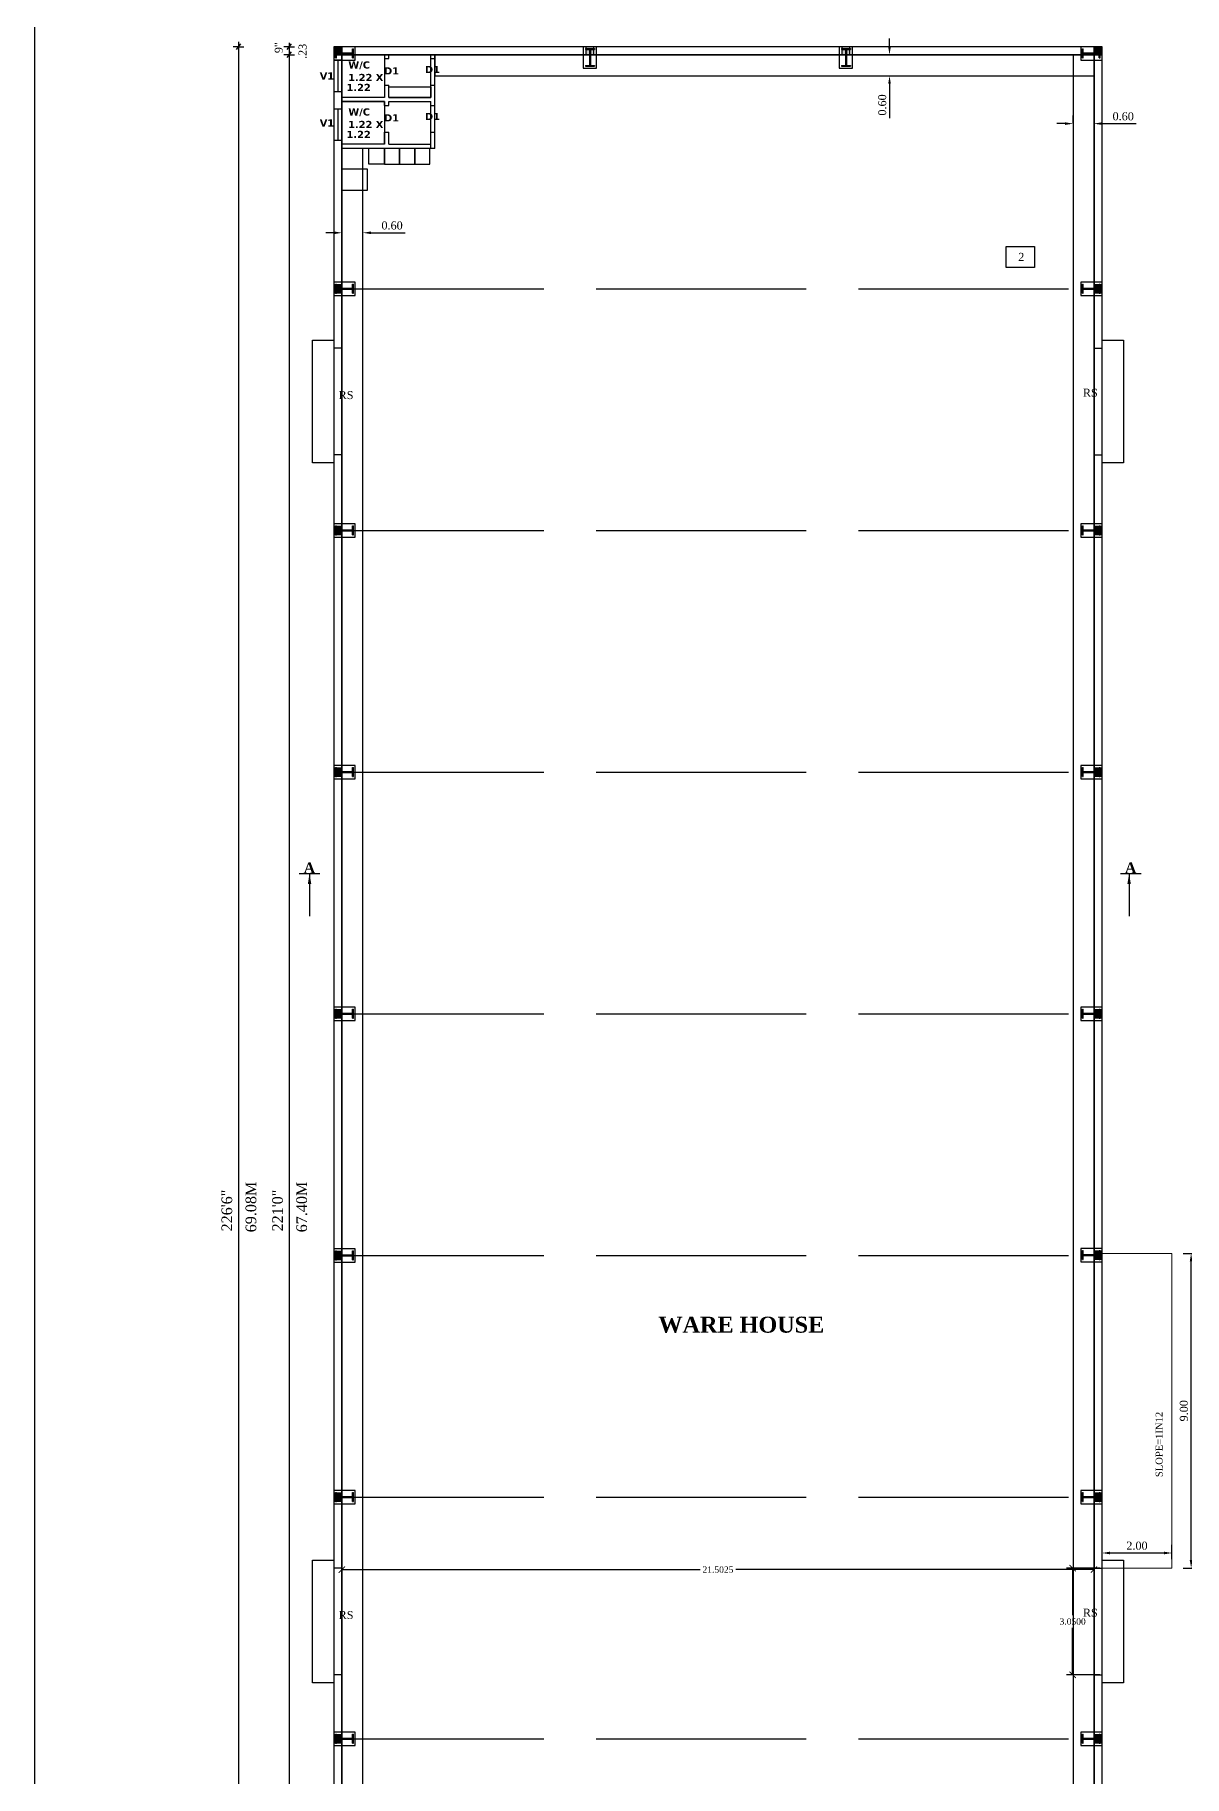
# Model space of a CAD drawing. Header units: metres. Extents: x -4258 to 185371, y -3317 to 113.
# Drawn here: x 4768.01 to 4800.87, y -604.87 to -555.1 of the extents above; entities that cross this region are included whole.
import ezdxf

# ---------------------------------------------------------------- set-up
doc = ezdxf.new("R2010")
doc.units = ezdxf.units.M
doc.header["$LTSCALE"] = 0.5
doc.header["$MEASUREMENT"] = 0
doc.linetypes.add('ACAD_ISO02W100', pattern=[15, 12, -3])
doc.layers.add('BLK_1_DA_RAMP_1', color=1, linetype='Continuous', lineweight=0)
doc.layers.add('DIST_EXIT', color=7, linetype='Continuous', lineweight=0)
doc.layers.add('BLK_1_FLR_0_BLT_UP_AREA', color=26, linetype='Continuous', plot=False)
for name, color, linetype in [('BLK_1_FLR_0_CARPET_AREA', 10, 'Continuous'), ('BLK_1_FLR_0_EXIT_WIDTH_DOOR', 2, 'Continuous'), ('BLK_1_FLR_0_REGULAR_ROOM_1', 117, 'Continuous'), ('BLK_1_FLR_0_URINAL', 235, 'Continuous'), ('BLK_1_FLR_0_WASH', 60, 'Continuous'), ('BLK_1_FLR_0_WATER_CLOSET', 2, 'Continuous'), ('BLK_1_FLR_1_DRINKING_WATER', 7, 'Continuous'), ('BLK_1_FLR_1_ROOM_1_LIGHT_VENTILATION_1', 7, 'Continuous'), ('BLK_1_FLR_2_ROOF_AREA', 7, 'Continuous'), ('SOLAR_PANEL', 3, 'Continuous'), ('WORKSHOP_AREA', 7, 'Continuous')]:
    doc.layers.add(name, color=color, linetype=linetype)
doc.styles.add('RomanS', font='verdanab.ttf')
doc.styles.get("Standard").update_dxf_attribs({"font": 'times.ttf'})
doc.dimstyles.get("Standard").update_dxf_attribs({"dimtxt": 0.23, "dimasz": 0.23, "dimexe": 0.23, "dimexo": 0.23, "dimgap": 0.09, "dimtad": 1, "dimzin": 0, "dimdsep": 46, "dimtxsty": 'Standard', "dimcen": 0.09, "dimadec": 0, "dimazin": 0, "dimtfac": 1, "dimtofl": 0, "dimtmove": 0, "dimatfit": 3, "dimfxl": 0, "dimtolj": 1, "dimtzin": 0, "dimarcsym": 0})
doc.dimstyles.new('STANDARD$0', dxfattribs={"dimscale": 0, "dimtxt": 9, "dimasz": 2, "dimexe": 2, "dimexo": 1, "dimgap": 0.5, "dimtad": 1, "dimdec": 1, "dimzin": 0, "dimdsep": 46, "dimlunit": 4, "dimtxsty": 'Standard', "dimblk1": 'ARCHTICK', "dimblk2": 'ARCHTICK', "dimsah": 1, "dimcen": 0, "dimdle": 1.5, "dimclrd": 1, "dimclre": 1, "dimclrt": 4, "dimadec": 0, "dimazin": 0, "dimtfac": 0.3, "dimtdec": 1, "dimtix": 1, "dimtmove": 0, "dimatfit": 3, "dimldrblk": 'ARCHTICK', "dimfxl": 0, "dimfrac": 2, "dimtolj": 1, "dimtzin": 0, "dimarcsym": 0})

# ---------------------------------------------------------------- blocks, each defined once
blk = doc.blocks.new('_ArchTick')
at = {"color": 0, "linetype": 'ByBlock', "const_width": 0.15}
blk.add_lwpolyline([(-0.5, -0.5), (0.5, 0.5)], dxfattribs=at)
blk = doc.blocks.new('*D593')
at = {"layer": 'Defpoints', "color": 0, "lineweight": -2}
for p in [(4776.794, -598.925), (4798.296, -598.925), (4798.296, -598.966)]:
    blk.add_point(p, dxfattribs=at)
at = {"layer": 'DIST_EXIT', "color": 0, "lineweight": -2}
for p, q in [((4776.794, -598.966), (4787.035, -598.966)), ((4776.794, -598.988), (4776.794, -599.146)), ((4798.296, -598.966), (4788.055, -598.966)), ((4798.296, -598.988), (4798.296, -599.146))]:
    blk.add_line(p, q, dxfattribs=at)
at = {"layer": 'DIST_EXIT', "color": 0, "lineweight": -2, "xscale": 0.18, "yscale": 0.18, "zscale": 0.18, "rotation": 180}
blk.add_blockref('_ArchTick', (4776.794, -598.966), dxfattribs=at)
at = {"layer": 'DIST_EXIT', "color": 0, "lineweight": -2, "xscale": 0.18, "yscale": 0.18, "zscale": 0.18}
blk.add_blockref('_ArchTick', (4798.296, -598.966), dxfattribs=at)
at = {"layer": 'DIST_EXIT', "color": 0, "insert": (4787.545, -598.966), "char_height": 0.18, "attachment_point": 5}
blk.add_mtext('\\A1;21.5025', dxfattribs=at)
blk = doc.blocks.new('*D594')
at = {"layer": 'BLK_1_FLR_0_EXIT_WIDTH_DOOR', "color": 0, "lineweight": -2}
for p, q in [((4798.463, -598.925), (4797.506, -598.925)), ((4797.686, -598.925), (4797.686, -600.268)), ((4797.686, -601.975), (4797.686, -600.632)), ((4798.463, -601.975), (4797.506, -601.975))]:
    blk.add_line(p, q, dxfattribs=at)
at = {"layer": 'Defpoints', "color": 0, "lineweight": -2}
for p in [(4798.525, -598.925), (4797.686, -601.975), (4798.525, -601.975)]:
    blk.add_point(p, dxfattribs=at)
at = {"layer": 'BLK_1_FLR_0_EXIT_WIDTH_DOOR', "color": 0, "lineweight": -2, "xscale": 0.18, "yscale": 0.18, "zscale": 0.18}
for p, rotation in [((4797.686, -598.925), 90), ((4797.686, -601.975), 270)]:
    blk.add_blockref('_ArchTick', p, dxfattribs=dict(at, rotation=rotation))
at = {"layer": 'BLK_1_FLR_0_EXIT_WIDTH_DOOR', "color": 0, "insert": (4797.686, -600.45), "char_height": 0.18, "attachment_point": 5}
blk.add_mtext('\\A1;3.0500', dxfattribs=at)
blk = doc.blocks.new('*D561')
at = {"layer": 'BLK_1_DA_RAMP_1', "color": 0, "lineweight": -2}
for p, q in [((4800.843, -589.925), (4801.303, -589.925)), ((4801.073, -598.695), (4801.073, -590.155)), ((4800.843, -598.925), (4801.303, -598.925))]:
    blk.add_line(p, q, dxfattribs=at)
for points in [[(4801.034, -590.155), (4801.111, -590.155), (4801.073, -589.925)], [(4801.034, -598.695), (4801.111, -598.695), (4801.073, -598.925)]]:
    blk.add_solid(points, dxfattribs=at)
at = {"layer": 'Defpoints', "color": 0, "lineweight": -2}
for p in [(4800.525, -589.925), (4801.073, -589.925), (4800.525, -598.925)]:
    blk.add_point(p, dxfattribs=at)
at = {"layer": 'BLK_1_DA_RAMP_1', "color": 0, "insert": (4800.866, -594.425), "char_height": 0.23, "attachment_point": 5, "rotation": 90}
blk.add_mtext('\\A1;9.00', dxfattribs=at)
blk = doc.blocks.new('*D562')
at = {"layer": 'BLK_1_DA_RAMP_1', "color": 0, "lineweight": -2}
for p, q in [((4798.525, -598.695), (4798.525, -598.26)), ((4800.525, -598.665), (4800.525, -598.26)), ((4798.755, -598.49), (4800.295, -598.49))]:
    blk.add_line(p, q, dxfattribs=at)
for points in [[(4798.755, -598.452), (4798.755, -598.529), (4798.525, -598.49)], [(4800.295, -598.452), (4800.295, -598.529), (4800.525, -598.49)]]:
    blk.add_solid(points, dxfattribs=at)
at = {"layer": 'Defpoints', "color": 0, "lineweight": -2}
for p in [(4800.525, -598.49), (4798.525, -598.925), (4800.525, -598.895)]:
    blk.add_point(p, dxfattribs=at)
at = {"layer": 'BLK_1_DA_RAMP_1', "color": 0, "insert": (4799.525, -598.283), "char_height": 0.23, "attachment_point": 5, "rotation": 0}
blk.add_mtext('\\A1;2.00', dxfattribs=at)
blk = doc.blocks.new('*D595')
at = {"layer": 'BLK_1_FLR_1_ROOM_1_LIGHT_VENTILATION_1', "color": 0, "lineweight": -2}
for p, q in [((4792.45, -555.436), (4792.45, -555.206)), ((4792.45, -555.666), (4792.68, -555.666)), ((4792.45, -556.266), (4792.68, -556.266)), ((4792.45, -556.496), (4792.45, -557.476))]:
    blk.add_line(p, q, dxfattribs=at)
for points in [[(4792.412, -555.436), (4792.488, -555.436), (4792.45, -555.666)], [(4792.412, -556.496), (4792.488, -556.496), (4792.45, -556.266)]]:
    blk.add_solid(points, dxfattribs=at)
at = {"layer": 'Defpoints', "color": 0, "lineweight": -2}
for p in [(4792.22, -555.666), (4792.22, -556.266), (4792.45, -556.266)]:
    blk.add_point(p, dxfattribs=at)
at = {"layer": 'BLK_1_FLR_1_ROOM_1_LIGHT_VENTILATION_1', "color": 0, "lineweight": -3, "insert": (4792.243, -557.101), "char_height": 0.23, "attachment_point": 5, "rotation": 90}
blk.add_mtext('\\A1;0.60', dxfattribs=at)
blk = doc.blocks.new('*D596')
at = {"layer": 'BLK_1_FLR_1_ROOM_1_LIGHT_VENTILATION_1', "color": 0, "lineweight": -2}
for p, q in [((4797.696, -557.635), (4797.696, -557.405)), ((4798.296, -557.635), (4798.296, -557.405)), ((4797.466, -557.635), (4797.236, -557.635)), ((4798.526, -557.635), (4799.506, -557.635))]:
    blk.add_line(p, q, dxfattribs=at)
for points in [[(4797.466, -557.596), (4797.466, -557.673), (4797.696, -557.635)], [(4798.526, -557.596), (4798.526, -557.673), (4798.296, -557.635)]]:
    blk.add_solid(points, dxfattribs=at)
at = {"layer": 'Defpoints', "color": 0, "lineweight": -2}
for p in [(4797.696, -557.635), (4798.296, -557.635), (4798.296, -557.635)]:
    blk.add_point(p, dxfattribs=at)
at = {"layer": 'BLK_1_FLR_1_ROOM_1_LIGHT_VENTILATION_1', "color": 0, "lineweight": -3, "insert": (4799.131, -557.427), "char_height": 0.23, "attachment_point": 5}
blk.add_mtext('\\A1;0.60', dxfattribs=at)
blk = doc.blocks.new('*D597')
at = {"layer": 'BLK_1_FLR_1_ROOM_1_LIGHT_VENTILATION_1', "color": 0, "lineweight": -2}
for p, q in [((4776.564, -560.754), (4776.334, -560.754)), ((4776.794, -560.754), (4776.794, -560.524)), ((4777.394, -560.754), (4777.394, -560.524)), ((4777.624, -560.754), (4778.604, -560.754))]:
    blk.add_line(p, q, dxfattribs=at)
for points in [[(4776.564, -560.716), (4776.564, -560.793), (4776.794, -560.754)], [(4777.624, -560.716), (4777.624, -560.793), (4777.394, -560.754)]]:
    blk.add_solid(points, dxfattribs=at)
at = {"layer": 'Defpoints', "color": 0, "lineweight": -2}
for p in [(4776.794, -560.754), (4777.394, -560.754), (4777.394, -560.754)]:
    blk.add_point(p, dxfattribs=at)
at = {"layer": 'BLK_1_FLR_1_ROOM_1_LIGHT_VENTILATION_1', "color": 0, "lineweight": -3, "insert": (4778.229, -560.547), "char_height": 0.23, "attachment_point": 5}
blk.add_mtext('\\A1;0.60', dxfattribs=at)

msp = doc.modelspace()

# ---------------------------------------------------------------- hatches: boundary and pattern name
at = {"linetype": 'ByBlock'}
for points in [[(4776.56502, -555.66576), (4776.79377, -555.66576), (4776.79377, -555.43701), (4776.56502, -555.43701)], [(4798.29627, -555.6654), (4798.52502, -555.6654), (4798.52502, -555.43665), (4798.29627, -555.43665)], [(4776.56502, -562.4709), (4776.79377, -562.4709), (4776.79377, -562.24215), (4776.56502, -562.24215)], [(4798.29627, -562.4709), (4798.52502, -562.4709), (4798.52502, -562.24215), (4798.29627, -562.24215)], [(4776.56502, -569.37788), (4776.79377, -569.37788), (4776.79377, -569.14913), (4776.56502, -569.14913)], [(4798.29627, -569.37788), (4798.52502, -569.37788), (4798.52502, -569.14913), (4798.29627, -569.14913)], [(4776.56502, -576.28486), (4776.79377, -576.28486), (4776.79377, -576.05611), (4776.56502, -576.05611)], [(4798.29627, -576.28486), (4798.52502, -576.28486), (4798.52502, -576.05611), (4798.29627, -576.05611)], [(4776.56502, -583.19184), (4776.79377, -583.19184), (4776.79377, -582.96309), (4776.56502, -582.96309)], [(4798.29627, -583.19184), (4798.52502, -583.19184), (4798.52502, -582.96309), (4798.29627, -582.96309)], [(4776.56502, -590.09882), (4776.79377, -590.09882), (4776.79377, -589.87007), (4776.56502, -589.87007)], [(4798.29627, -590.09246), (4798.52502, -590.09246), (4798.52502, -589.86371), (4798.29627, -589.86371)], [(4776.56502, -597.00579), (4776.79377, -597.00579), (4776.79377, -596.77704), (4776.56502, -596.77704)], [(4798.29627, -597.00579), (4798.52502, -597.00579), (4798.52502, -596.77704), (4798.29627, -596.77704)], [(4776.56502, -603.91277), (4776.79377, -603.91277), (4776.79377, -603.68402), (4776.56502, -603.68402)], [(4798.29627, -603.91277), (4798.52502, -603.91277), (4798.52502, -603.68402), (4798.29627, -603.68402)]]:
    msp.add_hatch(color=0, dxfattribs=at).paths.add_polyline_path(points)
h = msp.add_hatch(color=0, dxfattribs=at)
h.paths.add_polyline_path([(4783.77064, -555.66559), (4783.99939, -555.66559), (4783.99939, -555.43684), (4783.77064, -555.43684)])
h.paths.add_polyline_path([(4791.09064, -555.66559), (4791.31939, -555.66559), (4791.31939, -555.43684), (4791.09064, -555.43684)])
h = msp.add_hatch(dxfattribs=at)
h.set_pattern_fill('ANSI31', color=0, scale=0.025417, style=0)
h.set_pattern_definition([(45, (20.0839555, -411.3983778), (-0.0022465371694, 0.0022465371694), [])])
h.paths.add_polyline_path([(4776.56502, -562.4709), (4776.79377, -562.4709), (4776.79377, -562.24215), (4776.56502, -562.24215)])
h = msp.add_hatch(dxfattribs=at)
h.set_pattern_fill('ANSI31', color=0, scale=0.025417, style=0)
h.set_pattern_definition([(45, (20.0839555, -418.305357), (-0.0022465371694, 0.0022465371694), [])])
h.paths.add_polyline_path([(4776.56502, -569.37788), (4776.79377, -569.37788), (4776.79377, -569.14913), (4776.56502, -569.14913)])
h = msp.add_hatch(dxfattribs=at)
h.set_pattern_fill('ANSI31', color=0, scale=0.025417, style=0)
h.set_pattern_definition([(45, (20.0839555, -425.212336), (-0.0022465371694, 0.0022465371694), [])])
h.paths.add_polyline_path([(4776.56502, -576.28486), (4776.79377, -576.28486), (4776.79377, -576.05611), (4776.56502, -576.05611)])
h = msp.add_hatch(dxfattribs=at)
h.set_pattern_fill('ANSI31', color=0, scale=0.025417, style=0)
h.set_pattern_definition([(45, (20.0839555, -432.1193153), (-0.0022465371694, 0.0022465371694), [])])
h.paths.add_polyline_path([(4776.56502, -583.19184), (4776.79377, -583.19184), (4776.79377, -582.96309), (4776.56502, -582.96309)])
h = msp.add_hatch(dxfattribs=at)
h.set_pattern_fill('ANSI31', color=0, scale=0.025417, style=0)
h.set_pattern_definition([(45, (20.0839555, -439.0262945), (-0.0022465371694, 0.0022465371694), [])])
h.paths.add_polyline_path([(4776.56502, -590.09882), (4776.79377, -590.09882), (4776.79377, -589.87007), (4776.56502, -589.87007)])
h = msp.add_hatch(dxfattribs=at)
h.set_pattern_fill('ANSI31', color=0, scale=0.025417, style=0)
h.set_pattern_definition([(45, (20.0839555, -445.9332736), (-0.0022465371694, 0.0022465371694), [])])
h.paths.add_polyline_path([(4776.56502, -597.00579), (4776.79377, -597.00579), (4776.79377, -596.77704), (4776.56502, -596.77704)])
h = msp.add_hatch(dxfattribs=at)
h.set_pattern_fill('ANSI31', color=0, scale=0.025417, style=0)
h.set_pattern_definition([(45, (20.0839555, -452.8402528), (-0.0022465371694, 0.0022465371694), [])])
h.paths.add_polyline_path([(4776.56502, -603.91277), (4776.79377, -603.91277), (4776.79377, -603.68402), (4776.56502, -603.68402)])

# ---------------------------------------------------------------- linework, layer by layer
at = {"color": 0}
for p, q in [((4773.83866, -555.43701), (4773.68616, -555.43701)), ((4773.77677, -555.51597), (4773.90221, -555.35595)), ((4773.83866, -555.43701), (4773.99116, -555.43701)), ((4775.28971, -555.43701), (4775.13721, -555.43701)), ((4775.22782, -555.51597), (4775.35326, -555.35595)), ((4775.28971, -555.43701), (4775.44221, -555.43701)), ((4775.28971, -555.66576), (4775.13721, -555.66576)), ((4775.22782, -555.74472), (4775.35326, -555.5847)), ((4775.28971, -555.66576), (4775.44221, -555.66576))]:
    msp.add_line(p, q, dxfattribs=at)
at = {"color": 0, "linetype": 'ByBlock'}
for p, q in [((4773.83866, -555.29389), (4773.83866, -624.72632)), ((4775.28971, -555.32764), (4775.28971, -624.74082)), ((4798.52502, -555.43684), (4776.56502, -555.43684)), ((4776.56502, -555.43684), (4776.56502, -624.51934)), ((4776.56502, -555.43701), (4776.69718, -555.43701)), ((4776.56502, -555.43701), (4776.69718, -555.43701)), ((4776.79377, -555.43684), (4776.79377, -564.05496)), ((4798.29627, -564.05496), (4798.29627, -555.43684)), ((4798.52502, -624.51934), (4798.52502, -555.43684)), ((4798.52502, -555.66559), (4776.56502, -555.66559)), ((4776.61464, -555.63717), (4776.61464, -555.49738)), ((4776.61464, -555.49738), (4776.64006, -555.49738)), ((4776.61464, -555.75155), (4776.61464, -555.63717)), ((4776.61464, -555.75155), (4776.64006, -555.75155)), ((4776.64006, -555.61176), (4776.64006, -555.49738)), ((4776.64006, -555.61176), (4777.09756, -555.61176)), ((4776.64006, -555.63717), (4777.09756, -555.63717)), ((4776.64006, -555.75155), (4776.64006, -555.63717)), ((4777.09756, -555.61176), (4777.09756, -555.49738)), ((4777.09756, -555.49738), (4777.12297, -555.49738)), ((4777.09756, -555.75155), (4777.09756, -555.63717)), ((4777.09756, -555.75155), (4777.12297, -555.75155)), ((4777.12297, -555.63717), (4777.12297, -555.49738)), ((4777.12297, -555.75155), (4777.12297, -555.63717)), ((4783.76093, -555.48646), (4783.87531, -555.48646)), ((4783.76093, -555.48646), (4783.76093, -555.51188)), ((4783.76093, -555.51188), (4783.87531, -555.51188)), ((4783.87531, -555.48646), (4784.0151, -555.48646)), ((4783.87531, -555.51188), (4783.87531, -555.96938)), ((4783.90072, -555.51188), (4783.90072, -555.96938)), ((4783.90072, -555.51188), (4784.0151, -555.51188)), ((4784.0151, -555.48646), (4784.0151, -555.51188)), ((4791.08093, -555.48646), (4791.19531, -555.48646)), ((4791.08093, -555.48646), (4791.08093, -555.51188)), ((4791.08093, -555.51188), (4791.19531, -555.51188)), ((4791.19531, -555.48646), (4791.3351, -555.48646)), ((4791.19531, -555.51188), (4791.19531, -555.96938)), ((4791.22072, -555.51188), (4791.22072, -555.96938)), ((4791.22072, -555.51188), (4791.3351, -555.51188)), ((4791.3351, -555.48646), (4791.3351, -555.51188)), ((4797.96464, -555.63717), (4797.96464, -555.49738)), ((4797.96464, -555.49738), (4797.99006, -555.49738)), ((4797.96464, -555.75155), (4797.96464, -555.63717)), ((4797.96464, -555.75155), (4797.99006, -555.75155)), ((4797.99006, -555.61176), (4797.99006, -555.49738)), ((4797.99006, -555.61176), (4798.44756, -555.61176)), ((4797.99006, -555.63717), (4798.44756, -555.63717)), ((4797.99006, -555.75155), (4797.99006, -555.63717)), ((4798.44756, -555.61176), (4798.44756, -555.49738)), ((4798.44756, -555.49738), (4798.47297, -555.49738)), ((4798.44756, -555.75155), (4798.44756, -555.63717)), ((4798.44756, -555.75155), (4798.47297, -555.75155)), ((4798.47297, -555.63717), (4798.47297, -555.49738)), ((4798.47297, -555.75155), (4798.47297, -555.63717)), ((4783.76093, -555.96938), (4783.87531, -555.96938)), ((4783.76093, -555.96938), (4783.76093, -555.99479)), ((4783.76093, -555.99479), (4783.87531, -555.99479)), ((4783.87531, -555.99479), (4784.0151, -555.99479)), ((4783.90072, -555.96938), (4784.0151, -555.96938)), ((4784.0151, -555.96938), (4784.0151, -555.99479)), ((4791.08093, -555.96938), (4791.19531, -555.96938)), ((4791.08093, -555.96938), (4791.08093, -555.99479)), ((4791.08093, -555.99479), (4791.19531, -555.99479)), ((4791.19531, -555.99479), (4791.3351, -555.99479)), ((4791.22072, -555.96938), (4791.3351, -555.96938)), ((4791.3351, -555.96938), (4791.3351, -555.99479)), ((4776.61464, -562.36623), (4776.61464, -562.22644)), ((4776.61464, -562.22644), (4776.64006, -562.22644)), ((4776.61464, -562.48061), (4776.61464, -562.36623)), ((4776.64006, -562.34082), (4776.64006, -562.22644)), ((4776.64006, -562.34082), (4777.09756, -562.34082)), ((4776.64006, -562.36623), (4777.09756, -562.36623)), ((4776.64006, -562.48061), (4776.64006, -562.36623)), ((4777.09756, -562.34082), (4777.09756, -562.22644)), ((4777.09756, -562.22644), (4777.12297, -562.22644)), ((4777.09756, -562.48061), (4777.09756, -562.36623)), ((4777.12297, -562.36623), (4777.12297, -562.22644)), ((4777.12297, -562.48061), (4777.12297, -562.36623)), ((4797.96464, -562.36623), (4797.96464, -562.22644)), ((4797.96464, -562.22644), (4797.99006, -562.22644)), ((4797.96464, -562.48061), (4797.96464, -562.36623)), ((4797.99006, -562.34082), (4797.99006, -562.22644)), ((4797.99006, -562.34082), (4798.44756, -562.34082)), ((4797.99006, -562.36623), (4798.44756, -562.36623)), ((4797.99006, -562.48061), (4797.99006, -562.36623)), ((4798.44756, -562.34082), (4798.44756, -562.22644)), ((4798.44756, -562.22644), (4798.47297, -562.22644)), ((4798.44756, -562.48061), (4798.44756, -562.36623)), ((4798.47297, -562.36623), (4798.47297, -562.22644)), ((4798.47297, -562.48061), (4798.47297, -562.36623)), ((4776.61464, -562.48061), (4776.64006, -562.48061)), ((4777.09756, -562.48061), (4777.12297, -562.48061)), ((4797.96464, -562.48061), (4797.99006, -562.48061)), ((4798.44756, -562.48061), (4798.47297, -562.48061)), ((4776.79377, -564.05496), (4776.56502, -564.05496)), ((4798.29627, -564.05496), (4798.52502, -564.05496)), ((4776.79377, -567.10496), (4776.56502, -567.10496)), ((4776.79377, -567.10496), (4776.79377, -598.9251)), ((4798.29627, -598.9251), (4798.29627, -567.10496)), ((4798.29627, -567.10496), (4798.52502, -567.10496)), ((4776.61464, -569.27321), (4776.61464, -569.13342)), ((4776.61464, -569.13342), (4776.64006, -569.13342)), ((4776.61464, -569.38759), (4776.61464, -569.27321)), ((4776.61464, -569.38759), (4776.64006, -569.38759)), ((4776.64006, -569.2478), (4776.64006, -569.13342)), ((4776.64006, -569.2478), (4777.09756, -569.2478)), ((4776.64006, -569.27321), (4777.09756, -569.27321)), ((4776.64006, -569.38759), (4776.64006, -569.27321)), ((4777.09756, -569.2478), (4777.09756, -569.13342)), ((4777.09756, -569.13342), (4777.12297, -569.13342)), ((4777.09756, -569.38759), (4777.09756, -569.27321)), ((4777.09756, -569.38759), (4777.12297, -569.38759)), ((4777.12297, -569.27321), (4777.12297, -569.13342)), ((4777.12297, -569.38759), (4777.12297, -569.27321)), ((4797.96464, -569.27321), (4797.96464, -569.13342)), ((4797.96464, -569.13342), (4797.99006, -569.13342)), ((4797.96464, -569.38759), (4797.96464, -569.27321)), ((4797.96464, -569.38759), (4797.99006, -569.38759)), ((4797.99006, -569.2478), (4797.99006, -569.13342)), ((4797.99006, -569.2478), (4798.44756, -569.2478)), ((4797.99006, -569.27321), (4798.44756, -569.27321)), ((4797.99006, -569.38759), (4797.99006, -569.27321)), ((4798.44756, -569.2478), (4798.44756, -569.13342)), ((4798.44756, -569.13342), (4798.47297, -569.13342)), ((4798.44756, -569.38759), (4798.44756, -569.27321)), ((4798.44756, -569.38759), (4798.47297, -569.38759)), ((4798.47297, -569.27321), (4798.47297, -569.13342)), ((4798.47297, -569.38759), (4798.47297, -569.27321)), ((4776.61464, -576.18019), (4776.61464, -576.0404)), ((4776.61464, -576.0404), (4776.64006, -576.0404)), ((4776.61464, -576.29457), (4776.61464, -576.18019)), ((4776.61464, -576.29457), (4776.64006, -576.29457)), ((4776.64006, -576.15478), (4776.64006, -576.0404)), ((4776.64006, -576.15478), (4777.09756, -576.15478)), ((4776.64006, -576.18019), (4777.09756, -576.18019)), ((4776.64006, -576.29457), (4776.64006, -576.18019)), ((4777.09756, -576.15478), (4777.09756, -576.0404)), ((4777.09756, -576.0404), (4777.12297, -576.0404)), ((4777.09756, -576.29457), (4777.09756, -576.18019)), ((4777.09756, -576.29457), (4777.12297, -576.29457)), ((4777.12297, -576.18019), (4777.12297, -576.0404)), ((4777.12297, -576.29457), (4777.12297, -576.18019)), ((4797.96464, -576.18019), (4797.96464, -576.0404)), ((4797.96464, -576.0404), (4797.99006, -576.0404)), ((4797.96464, -576.29457), (4797.96464, -576.18019)), ((4797.96464, -576.29457), (4797.99006, -576.29457)), ((4797.99006, -576.15478), (4797.99006, -576.0404)), ((4797.99006, -576.15478), (4798.44756, -576.15478)), ((4797.99006, -576.18019), (4798.44756, -576.18019)), ((4797.99006, -576.29457), (4797.99006, -576.18019)), ((4798.44756, -576.15478), (4798.44756, -576.0404)), ((4798.44756, -576.0404), (4798.47297, -576.0404)), ((4798.44756, -576.29457), (4798.44756, -576.18019)), ((4798.44756, -576.29457), (4798.47297, -576.29457)), ((4798.47297, -576.18019), (4798.47297, -576.0404)), ((4798.47297, -576.29457), (4798.47297, -576.18019)), ((4776.61464, -583.08717), (4776.61464, -582.94738)), ((4776.61464, -582.94738), (4776.64006, -582.94738)), ((4776.61464, -583.20155), (4776.61464, -583.08717)), ((4776.61464, -583.20155), (4776.64006, -583.20155)), ((4776.64006, -583.06176), (4776.64006, -582.94738)), ((4776.64006, -583.06176), (4777.09756, -583.06176)), ((4776.64006, -583.08717), (4777.09756, -583.08717)), ((4776.64006, -583.20155), (4776.64006, -583.08717)), ((4777.09756, -583.06176), (4777.09756, -582.94738)), ((4777.09756, -582.94738), (4777.12297, -582.94738)), ((4777.09756, -583.20155), (4777.09756, -583.08717)), ((4777.09756, -583.20155), (4777.12297, -583.20155)), ((4777.12297, -583.08717), (4777.12297, -582.94738)), ((4777.12297, -583.20155), (4777.12297, -583.08717)), ((4797.96464, -583.08717), (4797.96464, -582.94738)), ((4797.96464, -582.94738), (4797.99006, -582.94738)), ((4797.96464, -583.20155), (4797.96464, -583.08717)), ((4797.96464, -583.20155), (4797.99006, -583.20155)), ((4797.99006, -583.06176), (4797.99006, -582.94738)), ((4797.99006, -583.06176), (4798.44756, -583.06176)), ((4797.99006, -583.08717), (4798.44756, -583.08717)), ((4797.99006, -583.20155), (4797.99006, -583.08717)), ((4798.44756, -583.06176), (4798.44756, -582.94738)), ((4798.44756, -582.94738), (4798.47297, -582.94738)), ((4798.44756, -583.20155), (4798.44756, -583.08717)), ((4798.44756, -583.20155), (4798.47297, -583.20155)), ((4798.47297, -583.08717), (4798.47297, -582.94738)), ((4798.47297, -583.20155), (4798.47297, -583.08717)), ((4776.61464, -589.99415), (4776.61464, -589.85436)), ((4776.61464, -589.85436), (4776.64006, -589.85436)), ((4776.61464, -590.10853), (4776.61464, -589.99415)), ((4776.61464, -590.10853), (4776.64006, -590.10853)), ((4776.64006, -589.96873), (4776.64006, -589.85436)), ((4776.64006, -589.96873), (4777.09756, -589.96873)), ((4776.64006, -589.99415), (4777.09756, -589.99415)), ((4776.64006, -590.10853), (4776.64006, -589.99415)), ((4777.09756, -589.96873), (4777.09756, -589.85436)), ((4777.09756, -589.85436), (4777.12297, -589.85436)), ((4777.09756, -590.10853), (4777.09756, -589.99415)), ((4777.09756, -590.10853), (4777.12297, -590.10853)), ((4777.12297, -589.99415), (4777.12297, -589.85436)), ((4777.12297, -590.10853), (4777.12297, -589.99415)), ((4797.96464, -589.9878), (4797.96464, -589.84801)), ((4797.96464, -589.84801), (4797.99006, -589.84801)), ((4797.96464, -590.10217), (4797.96464, -589.9878)), ((4797.96464, -590.10217), (4797.99006, -590.10217)), ((4797.99006, -589.96238), (4797.99006, -589.84801)), ((4797.99006, -589.96238), (4798.44756, -589.96238)), ((4797.99006, -589.9878), (4798.44756, -589.9878)), ((4797.99006, -590.10217), (4797.99006, -589.9878)), ((4798.44756, -589.96238), (4798.44756, -589.84801)), ((4798.44756, -589.84801), (4798.47297, -589.84801)), ((4798.44756, -590.10217), (4798.44756, -589.9878)), ((4798.44756, -590.10217), (4798.47297, -590.10217)), ((4798.47297, -589.9878), (4798.47297, -589.84801)), ((4798.47297, -590.10217), (4798.47297, -589.9878)), ((4776.61464, -596.90113), (4776.61464, -596.76134)), ((4776.61464, -596.76134), (4776.64006, -596.76134)), ((4776.64006, -596.87571), (4776.64006, -596.76134)), ((4777.09756, -596.87571), (4777.09756, -596.76134)), ((4777.09756, -596.76134), (4777.12297, -596.76134)), ((4777.12297, -596.90113), (4777.12297, -596.76134)), ((4797.96464, -596.90113), (4797.96464, -596.76134)), ((4797.96464, -596.76134), (4797.99006, -596.76134)), ((4797.99006, -596.87571), (4797.99006, -596.76134)), ((4798.44756, -596.87571), (4798.44756, -596.76134)), ((4798.44756, -596.76134), (4798.47297, -596.76134)), ((4798.47297, -596.90113), (4798.47297, -596.76134)), ((4776.61464, -597.01551), (4776.61464, -596.90113)), ((4776.61464, -597.01551), (4776.64006, -597.01551)), ((4776.64006, -596.87571), (4777.09756, -596.87571)), ((4776.64006, -596.90113), (4777.09756, -596.90113)), ((4776.64006, -597.01551), (4776.64006, -596.90113)), ((4777.09756, -597.01551), (4777.09756, -596.90113)), ((4777.09756, -597.01551), (4777.12297, -597.01551)), ((4777.12297, -597.01551), (4777.12297, -596.90113)), ((4797.96464, -597.01551), (4797.96464, -596.90113)), ((4797.96464, -597.01551), (4797.99006, -597.01551)), ((4797.99006, -596.87571), (4798.44756, -596.87571)), ((4797.99006, -596.90113), (4798.44756, -596.90113)), ((4797.99006, -597.01551), (4797.99006, -596.90113)), ((4798.44756, -597.01551), (4798.44756, -596.90113)), ((4798.44756, -597.01551), (4798.47297, -597.01551)), ((4798.47297, -597.01551), (4798.47297, -596.90113)), ((4776.79377, -598.9251), (4776.56502, -598.9251)), ((4798.29627, -598.9251), (4798.52502, -598.9251)), ((4776.79377, -601.9751), (4776.56502, -601.9751)), ((4776.79377, -601.9751), (4776.79377, -624.51934)), ((4798.29627, -624.51934), (4798.29627, -601.9751)), ((4798.29627, -601.9751), (4798.52502, -601.9751)), ((4776.61464, -603.80811), (4776.61464, -603.66832)), ((4776.61464, -603.66832), (4776.64006, -603.66832)), ((4776.64006, -603.78269), (4776.64006, -603.66832)), ((4777.09756, -603.78269), (4777.09756, -603.66832)), ((4777.09756, -603.66832), (4777.12297, -603.66832)), ((4777.12297, -603.80811), (4777.12297, -603.66832)), ((4797.96464, -603.80811), (4797.96464, -603.66832)), ((4797.96464, -603.66832), (4797.99006, -603.66832)), ((4797.99006, -603.78269), (4797.99006, -603.66832)), ((4798.44756, -603.78269), (4798.44756, -603.66832)), ((4798.44756, -603.66832), (4798.47297, -603.66832)), ((4798.47297, -603.80811), (4798.47297, -603.66832)), ((4776.61464, -603.92248), (4776.61464, -603.80811)), ((4776.61464, -603.92248), (4776.64006, -603.92248)), ((4776.64006, -603.78269), (4777.09756, -603.78269)), ((4776.64006, -603.80811), (4777.09756, -603.80811)), ((4776.64006, -603.92248), (4776.64006, -603.80811)), ((4777.09756, -603.92248), (4777.09756, -603.80811)), ((4777.09756, -603.92248), (4777.12297, -603.92248)), ((4777.12297, -603.92248), (4777.12297, -603.80811)), ((4797.96464, -603.92248), (4797.96464, -603.80811)), ((4797.96464, -603.92248), (4797.99006, -603.92248)), ((4797.99006, -603.78269), (4798.44756, -603.78269)), ((4797.99006, -603.80811), (4798.44756, -603.80811)), ((4797.99006, -603.92248), (4797.99006, -603.80811)), ((4798.44756, -603.92248), (4798.44756, -603.80811)), ((4798.44756, -603.92248), (4798.47297, -603.92248)), ((4798.47297, -603.92248), (4798.47297, -603.80811))]:
    msp.add_line(p, q, dxfattribs=at)
for p, q in [((4776.79377, -555.82451), (4776.56517, -555.82451)), ((4776.67947, -555.82451), (4776.67947, -556.72451)), ((4778.01377, -555.66576), (4778.01377, -555.7715)), ((4778.01377, -555.7715), (4778.13377, -555.7715)), ((4778.13377, -555.7715), (4778.13377, -555.66576)), ((4779.33377, -556.88576), (4779.33377, -555.66576)), ((4779.33377, -555.7715), (4779.45377, -555.7715)), ((4779.45377, -558.34576), (4779.45377, -555.66576)), ((4776.79377, -556.72451), (4776.56517, -556.72451)), ((4778.01377, -556.88576), (4776.79377, -556.88576)), ((4778.01377, -556.5315), (4778.01377, -556.88576)), ((4778.01377, -556.5315), (4778.13377, -556.5315)), ((4778.13377, -556.88576), (4778.13377, -556.5315)), ((4778.13377, -556.58576), (4779.33377, -556.58576)), ((4778.13377, -556.88576), (4779.33377, -556.88576)), ((4779.33377, -556.5315), (4779.45377, -556.5315)), ((4776.79377, -557.21882), (4776.56517, -557.21882)), ((4776.67947, -557.21882), (4776.67947, -558.11882)), ((4778.01377, -557.00576), (4776.79377, -557.00576)), ((4778.01377, -557.11416), (4778.01377, -557.00576)), ((4778.01377, -557.11416), (4778.13377, -557.11416)), ((4778.13377, -557.11416), (4778.13377, -557.00576)), ((4778.13377, -557.00576), (4779.33377, -557.00576)), ((4779.33377, -558.34576), (4779.33377, -557.00576)), ((4779.33377, -557.11416), (4779.45377, -557.11416)), ((4778.01377, -558.22576), (4778.01377, -557.87416)), ((4778.01377, -557.87416), (4778.13377, -557.87416)), ((4778.13377, -558.22576), (4778.13377, -557.87416)), ((4779.33377, -557.87416), (4779.45377, -557.87416)), ((4776.79377, -558.11882), (4776.56517, -558.11882)), ((4778.01377, -558.22576), (4776.79377, -558.22576)), ((4779.45377, -558.34576), (4776.79377, -558.34576)), ((4778.13377, -558.22576), (4779.33377, -558.22576))]:
    msp.add_line(p, q)
at = {"color": 0, "linetype": 'ACAD_ISO02W100'}
for p, q in [((4776.56502, -562.35652), (4798.52502, -562.35652)), ((4775.95502, -567.33371), (4775.95502, -563.82621)), ((4775.95502, -563.82621), (4776.56502, -563.82621)), ((4798.52502, -563.82621), (4799.13502, -563.82621)), ((4799.13502, -563.82621), (4799.13502, -567.33371)), ((4776.56502, -567.33371), (4775.95502, -567.33371)), ((4799.13502, -567.33371), (4798.52502, -567.33371)), ((4776.56502, -569.2635), (4798.52502, -569.2635)), ((4776.56502, -576.17048), (4798.52502, -576.17048)), ((4775.57513, -579.06699), (4776.16338, -579.06699)), ((4799.05339, -579.06699), (4799.64165, -579.06699)), ((4776.56502, -583.07746), (4798.52502, -583.07746)), ((4776.56502, -589.98444), (4798.52502, -589.98444)), ((4776.56502, -596.89142), (4798.52502, -596.89142)), ((4775.95502, -602.20385), (4775.95502, -598.69635)), ((4775.95502, -598.69635), (4776.56502, -598.69635)), ((4798.52502, -598.69635), (4799.13502, -598.69635)), ((4799.13502, -598.69635), (4799.13502, -602.20385)), ((4776.56502, -602.20385), (4775.95502, -602.20385)), ((4799.13502, -602.20385), (4798.52502, -602.20385)), ((4776.56502, -603.7984), (4798.52502, -603.7984))]:
    msp.add_line(p, q, dxfattribs=at)
at = {"color": 0, "linetype": 'ByBlock'}
for points in [[(4768.01488, -525.08178), (4842.244, -525.08178), (4842.244, -643.10505), (4768.01488, -643.10505)], [(4776.56502, -555.81809), (4777.17502, -555.81809), (4777.17502, -555.43684), (4776.56502, -555.43684)], [(4776.56502, -555.66576), (4776.79377, -555.66576), (4776.79377, -555.43701), (4776.56502, -555.43701)], [(4783.69439, -555.43684), (4783.69439, -556.04684), (4784.07564, -556.04684), (4784.07564, -555.43684)], [(4783.77064, -555.66559), (4783.99939, -555.66559), (4783.99939, -555.43684), (4783.77064, -555.43684)], [(4791.01439, -555.43684), (4791.01439, -556.04684), (4791.39564, -556.04684), (4791.39564, -555.43684)], [(4791.09064, -555.66559), (4791.31939, -555.66559), (4791.31939, -555.43684), (4791.09064, -555.43684)], [(4797.91502, -555.81809), (4798.52502, -555.81809), (4798.52502, -555.43684), (4797.91502, -555.43684)], [(4798.29627, -555.6654), (4798.52502, -555.6654), (4798.52502, -555.43665), (4798.29627, -555.43665)], [(4776.56502, -562.54715), (4777.17502, -562.54715), (4777.17502, -562.1659), (4776.56502, -562.1659)], [(4776.56502, -562.4709), (4776.79377, -562.4709), (4776.79377, -562.24215), (4776.56502, -562.24215)], [(4797.91502, -562.54715), (4798.52502, -562.54715), (4798.52502, -562.1659), (4797.91502, -562.1659)], [(4798.29627, -562.4709), (4798.52502, -562.4709), (4798.52502, -562.24215), (4798.29627, -562.24215)], [(4776.56502, -569.45413), (4777.17502, -569.45413), (4777.17502, -569.07288), (4776.56502, -569.07288)], [(4776.56502, -569.37788), (4776.79377, -569.37788), (4776.79377, -569.14913), (4776.56502, -569.14913)], [(4797.91502, -569.45413), (4798.52502, -569.45413), (4798.52502, -569.07288), (4797.91502, -569.07288)], [(4798.29627, -569.37788), (4798.52502, -569.37788), (4798.52502, -569.14913), (4798.29627, -569.14913)], [(4776.56502, -576.36111), (4777.17502, -576.36111), (4777.17502, -575.97986), (4776.56502, -575.97986)], [(4776.56502, -576.28486), (4776.79377, -576.28486), (4776.79377, -576.05611), (4776.56502, -576.05611)], [(4797.91502, -576.36111), (4798.52502, -576.36111), (4798.52502, -575.97986), (4797.91502, -575.97986)], [(4798.29627, -576.28486), (4798.52502, -576.28486), (4798.52502, -576.05611), (4798.29627, -576.05611)], [(4776.56502, -583.26809), (4777.17502, -583.26809), (4777.17502, -582.88684), (4776.56502, -582.88684)], [(4776.56502, -583.19184), (4776.79377, -583.19184), (4776.79377, -582.96309), (4776.56502, -582.96309)], [(4797.91502, -583.26809), (4798.52502, -583.26809), (4798.52502, -582.88684), (4797.91502, -582.88684)], [(4798.29627, -583.19184), (4798.52502, -583.19184), (4798.52502, -582.96309), (4798.29627, -582.96309)], [(4776.56502, -590.17507), (4777.17502, -590.17507), (4777.17502, -589.79382), (4776.56502, -589.79382)], [(4797.91502, -590.16871), (4798.52502, -590.16871), (4798.52502, -589.78746), (4797.91502, -589.78746)], [(4776.56502, -590.09882), (4776.79377, -590.09882), (4776.79377, -589.87007), (4776.56502, -589.87007)], [(4798.29627, -590.09246), (4798.52502, -590.09246), (4798.52502, -589.86371), (4798.29627, -589.86371)], [(4776.56502, -597.08204), (4777.17502, -597.08204), (4777.17502, -596.70079), (4776.56502, -596.70079)], [(4797.91502, -597.08204), (4798.52502, -597.08204), (4798.52502, -596.70079), (4797.91502, -596.70079)], [(4776.56502, -597.00579), (4776.79377, -597.00579), (4776.79377, -596.77704), (4776.56502, -596.77704)], [(4798.29627, -597.00579), (4798.52502, -597.00579), (4798.52502, -596.77704), (4798.29627, -596.77704)], [(4776.56502, -603.98902), (4777.17502, -603.98902), (4777.17502, -603.60777), (4776.56502, -603.60777)], [(4776.56502, -603.91277), (4776.79377, -603.91277), (4776.79377, -603.68402), (4776.56502, -603.68402)], [(4797.91502, -603.98902), (4798.52502, -603.98902), (4798.52502, -603.60777), (4797.91502, -603.60777)], [(4798.29627, -603.91277), (4798.52502, -603.91277), (4798.52502, -603.68402), (4798.29627, -603.68402)]]:
    msp.add_lwpolyline(points, close=True, dxfattribs=at)
at = {"color": 1, "linetype": 'ByBlock'}
msp.add_lwpolyline([(4795.78551, -561.15006), (4796.59427, -561.15006), (4796.59427, -561.74558), (4795.78551, -561.74558)], close=True, dxfattribs=at)
at = {"layer": 'BLK_1_DA_RAMP_1'}
msp.add_lwpolyline([(4800.52502, -589.9251), (4800.52502, -598.9251), (4798.52502, -598.9251), (4798.52502, -589.9251)], close=True, dxfattribs=at)
at = {"layer": 'BLK_1_FLR_0_BLT_UP_AREA', "color": 48, "linetype": 'Continuous'}
msp.add_lwpolyline([(4798.52502, -555.43684), (4776.56502, -555.43684), (4776.56502, -633.44077), (4798.52502, -633.44077)], close=True, dxfattribs=at)
at = {"layer": 'BLK_1_FLR_0_CARPET_AREA', "color": 15}
msp.add_lwpolyline([(4776.79377, -555.66559), (4798.29627, -555.66559), (4798.29627, -624.29041), (4776.79377, -624.29041)], close=True, dxfattribs=at)
at = {"layer": 'BLK_1_FLR_0_REGULAR_ROOM_1', "color": 4}
msp.add_lwpolyline([(4776.79377, -555.66576), (4798.29627, -555.66576), (4798.29627, -624.29059), (4776.79377, -624.29059)], close=True, dxfattribs=at)
at = {"layer": 'BLK_1_FLR_0_URINAL', "color": 235, "lineweight": -2}
msp.add_lwpolyline([(4779.33377, -556.58576), (4779.33377, -556.88576), (4778.13377, -556.88576), (4778.13377, -556.58576)], close=True, dxfattribs=at)
at = {"layer": 'BLK_1_FLR_0_WASH', "color": 60, "lineweight": -2}
for points in [[(4778.00845, -558.78053), (4778.00845, -558.34576), (4777.55845, -558.34576), (4777.55845, -558.78053)], [(4778.44322, -558.34576), (4778.00845, -558.34576), (4778.00845, -558.79576), (4778.44322, -558.79576)]]:
    msp.add_lwpolyline(points, close=True, dxfattribs=at)
at = {"layer": 'BLK_1_FLR_0_WASH', "color": 55, "lineweight": -2}
msp.add_lwpolyline([(4778.87799, -558.34576), (4778.44322, -558.34576), (4778.44322, -558.79576), (4778.87799, -558.79576)], close=True, dxfattribs=at)
at = {"layer": 'BLK_1_FLR_0_WASH', "color": 56, "lineweight": -2}
msp.add_lwpolyline([(4779.31276, -558.34576), (4778.87799, -558.34576), (4778.87799, -558.79576), (4779.31276, -558.79576)], close=True, dxfattribs=at)
at = {"layer": 'BLK_1_FLR_0_WATER_CLOSET', "color": 2}
msp.add_lwpolyline([(4778.01377, -555.66576), (4778.01377, -556.88576), (4776.79377, -556.88576), (4776.79377, -555.66576)], close=True, dxfattribs=at)
at = {"layer": 'BLK_1_FLR_0_WATER_CLOSET', "color": 1}
msp.add_lwpolyline([(4778.01377, -557.00576), (4778.01377, -558.22576), (4776.79377, -558.22576), (4776.79377, -557.00576)], close=True, dxfattribs=at)
at = {"layer": 'BLK_1_FLR_1_DRINKING_WATER', "lineweight": -2}
msp.add_lwpolyline([(4776.79377, -559.53877), (4777.5241, -559.53877), (4777.5241, -558.93877), (4776.79377, -558.93877)], close=True, dxfattribs=at)
at = {"layer": 'BLK_1_FLR_1_ROOM_1_LIGHT_VENTILATION_1', "color": 4, "lineweight": -3}
for points in [[(4779.45377, -556.26559), (4798.29627, -556.26559), (4798.29627, -555.66559), (4779.45377, -555.66559)], [(4798.29627, -624.29041), (4798.29627, -555.66576), (4797.69627, -555.66576), (4797.69627, -624.29041)], [(4777.39377, -624.29041), (4777.39377, -558.34576), (4776.79377, -558.34576), (4776.79377, -624.29041)]]:
    msp.add_lwpolyline(points, close=True, dxfattribs=at)
at = {"layer": 'BLK_1_FLR_2_ROOF_AREA', "color": 54, "lineweight": -2}
msp.add_lwpolyline([(4798.52502, -555.43665), (4776.56502, -555.43665), (4776.56502, -633.44059), (4798.52502, -633.44059)], close=True, dxfattribs=at)
at = {"layer": 'SOLAR_PANEL', "color": 3}
msp.add_lwpolyline([(4798.52502, -555.43701), (4776.56502, -555.43701), (4776.56502, -633.44095), (4798.52502, -633.44095)], close=True, dxfattribs=at)
at = {"layer": 'WORKSHOP_AREA', "lineweight": -2}
msp.add_lwpolyline([(4776.79377, -555.66576), (4798.29627, -555.66576), (4798.29627, -624.29041), (4776.79377, -624.29041)], close=True, dxfattribs=at)

# ---------------------------------------------------------------- texts
at = {"color": 0, "style": 'RomanS'}
for s, p in [('W/C', (4776.9784, -556.05964)), ('V1', (4776.16093, -556.37535)), ('1.22 X', (4776.9728, -556.41752)), ('D1', (4777.99913, -556.23032)), ('D1', (4779.16932, -556.19002)), ('1.22 ', (4776.92802, -556.7027)), ('W/C', (4776.9784, -557.4023)), ('D1', (4777.99913, -557.57297)), ('D1', (4779.16932, -557.53267)), ('V1', (4776.16093, -557.71801)), ('1.22 ', (4776.92802, -558.04535)), ('1.22 X', (4776.9728, -557.76017))]:
    msp.add_text(s, height=0.204444, dxfattribs=at).set_placement(p)
at = {"color": 0, "width": 4.1329568, "attachment_point": 1, "rotation": 90}
for s, insert, char_height in [('\\A1;9"', (4774.87374, -555.62134), 0.22875), ('\\A1;.23', (4775.55485, -555.78559), 0.22875), ('\\A1;226\'6"', (4773.35186, -589.29842), 0.305), ('\\A1;69.08M', (4774.04034, -589.3237), 0.305), ('\\A1;221\'0"', (4774.80291, -589.29842), 0.305), ('\\A1;67.40M', (4775.49139, -589.3237), 0.305)]:
    msp.add_mtext(s, dxfattribs=dict(at, insert=insert, char_height=char_height))
at = {"color": 0, "linetype": 'ByBlock', "insert": (4795.17965, -561.32814), "char_height": 0.22875, "width": 4.6265148, "attachment_point": 1}
msp.add_mtext('\\A1;           2', dxfattribs=at)
at = {"color": 0, "attachment_point": 1}
for s, insert, char_height, width in [('\\A1;RS', (4776.70172, -565.27913), 0.22875, 4.1329568), ('\\A1;RS', (4797.97925, -565.21157), 0.22875, 4.1329568), ('\\A1;{\\fTimes New Roman|b1|i0|c0|p18; WARE HOUSE}', (4785.66944, -591.73503), 0.4575, 7.4639356), ('\\A1;RS', (4776.70172, -600.14927), 0.22875, 4.1329568), ('\\A1;RS', (4797.97925, -600.08171), 0.22875, 4.1329568)]:
    msp.add_mtext(s, dxfattribs=dict(at, insert=insert, char_height=char_height, width=width))
at = {"color": 7, "char_height": 0.305, "width": 4.1329568, "attachment_point": 1}
for insert in [(4775.6998, -578.75516), (4799.17807, -578.75516)]:
    msp.add_mtext('\\A1;{\\fTimes New Roman|b1|i0|c0|p18;A}', dxfattribs=dict(at, insert=insert))
at = {"layer": 'BLK_1_DA_RAMP_1', "insert": (4800.05769, -595.38842), "char_height": 0.2, "width": 2.4, "attachment_point": 2, "rotation": 90.000001}
msp.add_mtext('SLOPE=1IN12', dxfattribs=at)

# ---------------------------------------------------------------- dimensions: what is measured, and where the dimension line sits
at = {"layer": 'BLK_1_DA_RAMP_1', "color": 1}
dim = msp.add_linear_dim(base=(4801.07283, -589.9251), p1=(4800.52502, -598.9251), p2=(4800.52502, -589.9251), angle=90.000001, dimstyle='Standard', override={"dimscale": 1}, dxfattribs=at)
dim.commit()
dim.dimension.update_dxf_attribs({"geometry": '*D561', "text_midpoint": (4800.86551, -594.4251)})
at = {"layer": 'BLK_1_DA_RAMP_1', "color": 2}
dim = msp.add_linear_dim(base=(4800.52502, -598.49032), p1=(4798.52502, -598.9251), p2=(4800.52502, -598.89501), angle=180.000001, dimstyle='Standard', override={"dimscale": 1}, dxfattribs=at)
dim.commit()
dim.dimension.update_dxf_attribs({"geometry": '*D562', "text_midpoint": (4799.52502, -598.283)})
at = {"layer": 'BLK_1_FLR_0_EXIT_WIDTH_DOOR', "color": 2}
dim = msp.add_aligned_dim(p1=(4798.52502, -598.9251), p2=(4798.52502, -601.9751), distance=-0.83854, dimstyle='STANDARD$0', override={"dimscale": 1, "dimtxt": 0.18, "dimasz": 0.18, "dimexe": 0.18, "dimexo": 0.0625, "dimgap": 0.09, "dimtad": 0, "dimtih": 1, "dimtoh": 1, "dimdec": 4, "dimlunit": 2, "dimcen": 0.09, "dimdle": 0, "dimclrd": 0, "dimclre": 0, "dimclrt": 0, "dimtdec": 4, "dimtix": 0, "dimtofl": 0, "dimfrac": 0}, dxfattribs=at)
dim.commit()
dim.dimension.update_dxf_attribs({"geometry": '*D594', "text_midpoint": (4797.68647, -600.4501)})
at = {"layer": 'BLK_1_FLR_1_ROOM_1_LIGHT_VENTILATION_1', "color": 232, "lineweight": -3}
for p1, p2, distance, picture, middle in [((4792.21984, -555.66576), (4792.21984, -556.26559), 0.23004, '*D595', (4792.24256, -557.10056)), ((4797.69627, -557.63459), (4798.29627, -557.63459), 0, '*D596', (4799.13124, -557.42727)), ((4776.79377, -560.75417), (4777.39377, -560.75417), 0, '*D597', (4778.22874, -560.54685))]:
    dim = msp.add_aligned_dim(p1=p1, p2=p2, distance=distance, dimstyle='STANDARD$0', override={"dimscale": 1, "dimtxt": 0.23, "dimasz": 0.23, "dimexe": 0.23, "dimexo": 0.23, "dimgap": 0.09, "dimdec": 2, "dimlunit": 2, "dimsah": 0, "dimcen": 0.09, "dimdle": 0, "dimclrd": 0, "dimclre": 0, "dimclrt": 0, "dimtfac": 1, "dimtdec": 2, "dimtix": 0, "dimtofl": 0, "dimfxl": 0.23, "dimfxlon": 1, "dimfrac": 0}, dxfattribs=at)
    dim.commit()
    dim.dimension.update_dxf_attribs({"geometry": picture, "text_midpoint": middle})
at = {"layer": 'DIST_EXIT', "color": 7}
dim = msp.add_aligned_dim(p1=(4776.79377, -598.9251), p2=(4798.29627, -598.9251), distance=-0.04136, dimstyle='STANDARD$0', override={"dimscale": 1, "dimtxt": 0.18, "dimasz": 0.18, "dimexe": 0.18, "dimexo": 0.0625, "dimgap": 0.09, "dimtad": 0, "dimtih": 1, "dimtoh": 1, "dimdec": 4, "dimlunit": 2, "dimcen": 0.09, "dimdle": 0, "dimclrd": 0, "dimclre": 0, "dimclrt": 0, "dimtdec": 4, "dimtix": 0, "dimtofl": 0, "dimfrac": 0}, dxfattribs=at)
dim.commit()
dim.dimension.update_dxf_attribs({"geometry": '*D593', "text_midpoint": (4787.54502, -598.96646)})

# ---------------------------------------------------------------- leaders
at = {"color": 7}
for points in [[(4775.86925, -579.06699), (4775.86925, -580.28804)], [(4799.29983, -579.06699), (4799.29983, -580.28804)]]:
    msp.add_leader(points, dimstyle='Standard', override={"dimasz": 0.3, "dimgap": 0.09, "dimtad": 0}, dxfattribs=at)

doc.saveas('drawing.dxf')
